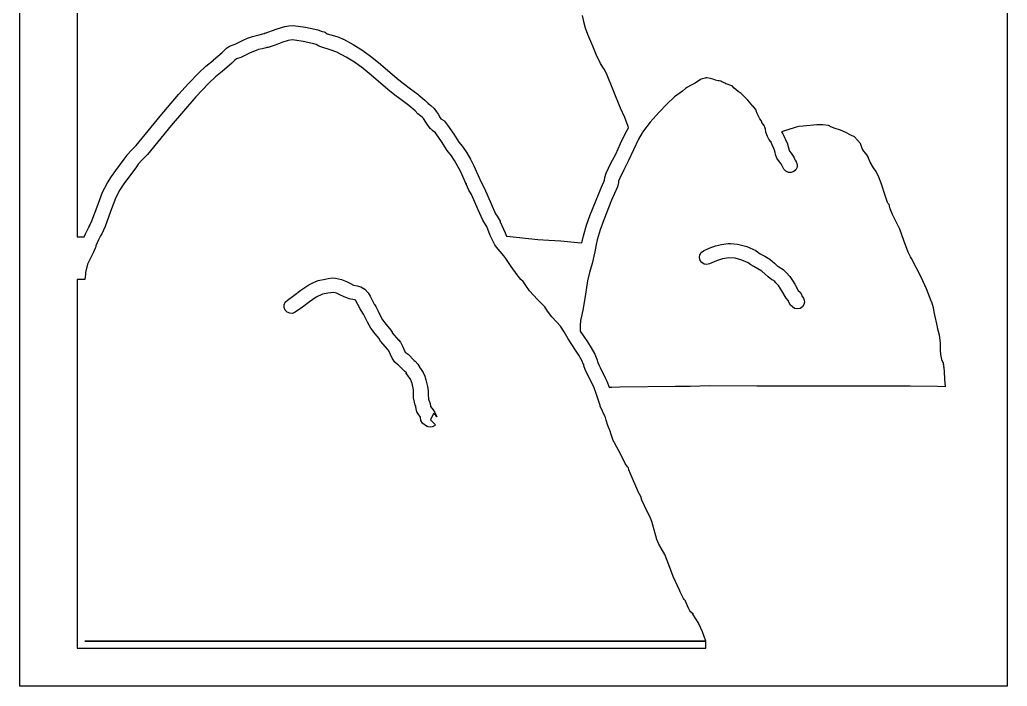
# Model space of a CAD drawing. Extents: x 2 to 598, y 728 to 3498.
# Drawn here: x 2 to 332.5, y 1166.8 to 1389.9 of the extents above; entities that cross this region are included whole.
import ezdxf

# ---------------------------------------------------------------- set-up
doc = ezdxf.new("R2010")
doc.units = 0

msp = doc.modelspace()

# ---------------------------------------------------------------- linework, layer by layer
at = {"layer": 'Calque 1'}
for p, q in [((21.1667, 1601.46), (21.1667, 1317.18)), ((190.75564, 1389.2645), (190.3629, 1391.36)), ((190.75964, 1389.2525), (190.75564, 1389.2645)), ((191.389447, 1387.069266), (190.75964, 1389.2525)), ((80.813143, 1384.57), (82.096263, 1384.8692)), ((82.096263, 1384.8692), (83.337533, 1385.1555)), ((83.337533, 1385.1555), (83.751461, 1385.2515)), ((83.751461, 1385.2515), (83.935676, 1385.299125)), ((83.824841, 1385.2665), (88.108301, 1386.8277)), ((83.935676, 1385.299125), (83.824841, 1385.2665)), ((88.108301, 1386.8277), (90.709385, 1387.652237)), ((90.709385, 1387.652237), (92.081878, 1387.896802)), ((92.081878, 1387.896802), (93.520371, 1387.9382)), ((93.520371, 1387.9382), (97.688773, 1387.413937)), ((97.688773, 1387.413937), (101.796351, 1386.4732)), ((101.796351, 1386.4732), (103.238131, 1386.0215)), ((103.238131, 1386.0215), (103.894931, 1385.8159)), ((103.894931, 1385.8159), (103.895, 1385.82)), ((103.895, 1385.82), (104.33683, 1385.6169)), ((104.33683, 1385.6169), (104.90062, 1385.1755)), ((104.90062, 1385.1755), (107.35164, 1384.4877)), ((192.148474, 1384.9744), (191.389447, 1387.069266)), ((193.80493, 1381.0452), (192.148474, 1384.9744)), ((72.145455, 1381.0064), (73.445099, 1381.55525)), ((73.445099, 1381.55525), (74.143265, 1381.7537)), ((74.143265, 1381.7537), (76.771975, 1383.011262)), ((76.771975, 1383.011262), (78.268291, 1383.709667)), ((78.268291, 1383.709667), (79.926375, 1384.3427)), ((79.926375, 1384.3427), (80.813143, 1384.57)), ((89.73421, 1382.316), (87.436284, 1381.44255)), ((91.848294, 1382.948813), (89.73421, 1382.316)), ((93.25131, 1383.1506), (91.848294, 1382.948813)), ((93.24956, 1383.1353), (93.25131, 1383.1506)), ((96.83125, 1382.6583), (93.24956, 1383.1353)), ((100.43929, 1381.8584), (96.83125, 1382.6583)), ((101.2532, 1381.6077), (100.43929, 1381.8584)), ((101.73689, 1381.262), (101.2532, 1381.6077)), ((107.35164, 1384.4877), (107.357, 1384.49)), ((107.357, 1384.49), (108.769864, 1384.032663)), ((108.769864, 1384.032663), (110.29429, 1383.363)), ((110.29429, 1383.363), (110.299, 1383.36)), ((110.299, 1383.36), (110.3, 1383.36)), ((110.3, 1383.36), (113.5644, 1381.6464)), ((113.5644, 1381.6464), (113.565, 1381.65)), ((113.565, 1381.65), (116.86454, 1379.5984)), ((66.860501, 1376.4336), (69.728031, 1378.9202)), ((69.728031, 1378.9202), (70.665958, 1379.8194)), ((70.665958, 1379.8194), (71.203316, 1380.365575)), ((71.203316, 1380.365575), (72.144938, 1381.0064)), ((72.144938, 1381.0064), (72.145455, 1381.0064)), ((78.858473, 1378.661088), (75.955723, 1377.3148)), ((81.334203, 1379.7529), (78.858473, 1378.661088)), ((81.3335, 1379.75), (81.41928, 1379.784)), ((81.41928, 1379.784), (81.3335, 1379.75)), ((81.3335, 1379.75), (81.3335, 1379.75)), ((81.921764, 1379.9064), (81.334203, 1379.7529)), ((83.177504, 1380.1989), (81.921764, 1379.9064)), ((84.415674, 1380.4836), (83.177504, 1380.1989)), ((84.840454, 1380.5816), (84.415674, 1380.4836)), ((85.13811, 1380.6546), (84.840454, 1380.5816)), ((87.436284, 1381.44255), (85.13811, 1380.6546)), ((102.13738, 1381.0682), (101.73689, 1381.262)), ((103.11613, 1380.6899), (102.13738, 1381.0682)), ((105.92217, 1379.843), (103.11613, 1380.6899)), ((108.10395, 1379.074), (105.92217, 1379.843)), ((111.239196, 1377.423025), (108.10395, 1379.074)), ((116.86454, 1379.5984), (116.865, 1379.59)), ((116.865, 1379.59), (119.858506, 1377.340325)), ((193.81293, 1381.0252), (193.80493, 1381.0452)), ((194.937091, 1378.263125), (193.81293, 1381.0252)), ((196.41742, 1375.2612), (194.937091, 1378.263125)), ((64.330212, 1374.368587), (66.840351, 1376.4156)), ((66.840351, 1376.4156), (66.860501, 1376.4336)), ((72.9895, 1375.4038), (69.76437, 1372.6169)), ((73.957399, 1376.3314), (72.9895, 1375.4038)), ((74.594053, 1376.8492), (73.957399, 1376.3314)), ((75.955723, 1377.3148), (74.594053, 1376.8492)), ((114.07568, 1375.6696), (111.239196, 1377.423025)), ((116.888467, 1373.55363), (114.07568, 1375.6696)), ((119.858506, 1377.340325), (122.73751, 1374.996)), ((122.73751, 1374.996), (122.738, 1375)), ((122.738, 1375), (128.28494, 1370.2328)), ((197.64577, 1373.3502), (196.41742, 1375.2612)), ((58.448566, 1368.57577), (61.921271, 1372.1538)), ((61.921271, 1372.1538), (64.330212, 1374.368587)), ((69.76437, 1372.6169), (67.490648, 1370.757626)), ((119.652289, 1371.301563), (116.888467, 1373.55363)), ((198.38474, 1371.8986), (197.64577, 1373.3502)), ((203.109, 1360.35), (198.38474, 1371.8986)), ((55.16116, 1364.856187), (58.448566, 1368.57577)), ((65.262916, 1368.697527), (60.932336, 1364.142238)), ((67.490648, 1370.757626), (65.262916, 1368.697527)), ((125.15098, 1366.5787), (119.652289, 1371.301563)), ((128.28494, 1370.2328), (128.285, 1370.23)), ((128.285, 1370.23), (130.449505, 1368.516)), ((130.449505, 1368.516), (132.78912, 1366.8194)), ((228.01314, 1368.6798), (226.498553, 1367.856875)), ((228.01514, 1368.6798), (228.01314, 1368.6798)), ((229.85689, 1369.9226), (228.01514, 1368.6798)), ((230.390252, 1370.164412), (229.85689, 1369.9226)), ((231.38806, 1370.3862), (230.390252, 1370.164412)), ((231.6635, 1370.4142), (231.38806, 1370.3862)), ((231.66199, 1370.4127), (231.6635, 1370.4142)), ((231.96739, 1370.4127), (231.66199, 1370.4127)), ((231.97439, 1370.4027), (231.96739, 1370.4127)), ((233.162149, 1370.180987), (231.97439, 1370.4027)), ((234.74218, 1369.7423), (233.162149, 1370.180987)), ((234.76848, 1369.7323), (234.74218, 1369.7423)), ((235.76429, 1369.4687), (234.76848, 1369.7323)), ((236.07228, 1369.4077), (235.76429, 1369.4687)), ((236.57923, 1369.3597), (236.07228, 1369.4077)), ((236.60193, 1369.3497), (236.57923, 1369.3597)), ((236.925893, 1369.102875), (236.60193, 1369.3497)), ((238.27986, 1368.525), (236.925893, 1369.102875)), ((238.35326, 1368.499), (238.18213, 1368.556213)), ((238.18213, 1368.556213), (238.27986, 1368.525)), ((238.30748, 1368.5144), (238.28108, 1368.5244)), ((238.28108, 1368.5244), (238.28118, 1368.5244)), ((238.28118, 1368.5244), (238.30548, 1368.5144)), ((238.30548, 1368.5144), (238.30748, 1368.5144)), ((238.38326, 1368.484), (238.35326, 1368.499)), ((240.348, 1367.82), (238.38326, 1368.484)), ((127.56459, 1364.6462), (125.15098, 1366.5787)), ((132.78912, 1366.8194), (135.20448, 1365.0231)), ((135.20448, 1365.0231), (135.5843, 1364.7032)), ((223.77309, 1365.9823), (221.10659, 1364.0548)), ((224.7999, 1366.9088), (223.77309, 1365.9823)), ((225.5058, 1367.3827), (224.7999, 1366.9088)), ((226.498553, 1367.856875), (225.5058, 1367.3827)), ((240.352, 1367.82), (240.348, 1367.82)), ((240.354, 1367.82), (240.352, 1367.82)), ((240.362, 1367.82), (240.354, 1367.82)), ((240.36688, 1367.8189), (240.356, 1367.82)), ((240.356, 1367.82), (240.362, 1367.82)), ((240.38648, 1367.8089), (240.36688, 1367.8189)), ((240.39248, 1367.7989), (240.38648, 1367.8089)), ((241.06324, 1367.029), (240.39248, 1367.7989)), ((242.486024, 1365.889962), (241.06324, 1367.029)), ((243.44242, 1365.2007), (242.486024, 1365.889962)), ((245.66657, 1362.9992), (243.44242, 1365.2007)), ((49.031071, 1357.5759), (55.16116, 1364.856187)), ((60.932336, 1364.142238), (52.67907, 1354.463)), ((129.96515, 1362.891), (127.56459, 1364.6462)), ((132.257951, 1361.199975), (129.96515, 1362.891)), ((135.5843, 1364.7032), (137.59813, 1363.0088)), ((137.59813, 1363.0088), (138.09681, 1362.4476)), ((138.09681, 1362.4476), (138.54122, 1361.9489)), ((138.54122, 1361.9489), (138.81976, 1361.6941)), ((138.81976, 1361.6941), (138.821, 1361.7)), ((138.821, 1361.7), (139.07214, 1361.609)), ((218.57712, 1361.693562), (216.03196, 1359.0117)), ((221.10659, 1364.0548), (218.57712, 1361.693562)), ((247.3998, 1360.972), (245.66657, 1362.9992)), ((134.34835, 1359.4602), (132.257951, 1361.199975)), ((135.28007, 1358.4112), (134.34835, 1359.4602)), ((136.65105, 1357.2619), (135.28007, 1358.4112)), ((139.07214, 1361.609), (139.072, 1361.61)), ((139.072, 1361.61), (139.59083, 1361.2364)), ((139.59083, 1361.2364), (139.592, 1361.23)), ((139.592, 1361.23), (140.64103, 1360.1587)), ((140.64103, 1360.1587), (141.533178, 1359.068912)), ((141.533178, 1359.068912), (142.10554, 1358.1325)), ((203.10897, 1360.3471), (203.109, 1360.35)), ((204.480977, 1357.162087), (203.10897, 1360.3471)), ((216.01336, 1358.9907), (213.021524, 1355.657062)), ((216.03196, 1359.0117), (216.01336, 1358.9907)), ((247.4078, 1360.962), (247.3998, 1360.972)), ((247.4734, 1360.874), (247.4078, 1360.962)), ((247.41111, 1360.9468), (247.415, 1360.95)), ((247.64934, 1360.6274), (247.41111, 1360.9468)), ((247.415, 1360.95), (247.4734, 1360.874)), ((247.68604, 1360.5904), (247.64934, 1360.6274)), ((247.69044, 1360.5874), (247.67704, 1360.6014)), ((247.67704, 1360.6014), (247.68604, 1360.5904)), ((248.30643, 1359.9089), (247.69044, 1360.5874)), ((248.35193, 1359.8559), (248.30643, 1359.9089)), ((248.37263, 1359.8009), (248.35193, 1359.8559)), ((248.47133, 1359.5802), (248.37263, 1359.8009)), ((248.50703, 1359.3746), (248.47133, 1359.5802)), ((248.76283, 1358.5694), (248.50703, 1359.3746)), ((249.33437, 1357.4222), (248.76283, 1358.5694)), ((40.948871, 1347.8065), (49.031071, 1357.5759)), ((136.92183, 1357.0816), (136.65105, 1357.2619)), ((137.16523, 1356.8299), (136.92183, 1357.0816)), ((137.867, 1355.6), (137.16523, 1356.8299)), ((137.86949, 1355.603), (137.867, 1355.6)), ((138.522922, 1354.584825), (137.86949, 1355.603)), ((142.10554, 1358.1325), (142.527684, 1357.356425)), ((142.527684, 1357.356425), (142.96905, 1356.747)), ((142.96905, 1356.747), (143.11271, 1356.6163)), ((143.11271, 1356.6163), (143.17261, 1356.6033)), ((143.17261, 1356.6033), (143.173, 1356.61)), ((143.173, 1356.61), (143.88665, 1356.2105)), ((143.88665, 1356.2105), (144.12901, 1355.9351)), ((144.12901, 1355.9351), (144.129, 1355.93)), ((144.129, 1355.93), (145.17907, 1354.6675)), ((205.61579, 1354.2167), (204.480977, 1357.162087)), ((213.021524, 1355.657062), (210.46951, 1352.2257)), ((249.34137, 1357.4082), (249.33437, 1357.4222)), ((249.681644, 1356.718225), (249.34137, 1357.4082)), ((250.09274, 1356.2279), (249.681644, 1356.718225)), ((250.38885, 1355.5711), (250.09274, 1356.2279)), ((250.39285, 1355.5611), (250.38885, 1355.5711)), ((250.74994, 1355.0221), (250.39285, 1355.5611)), ((52.67907, 1354.463), (44.70953, 1344.83)), ((139.519, 1353.4), (138.522922, 1354.584825)), ((139.523, 1353.4), (139.519, 1353.4)), ((139.5256, 1353.4012), (139.523, 1353.4)), ((140.126905, 1352.784862), (139.5256, 1353.4012)), ((140.848, 1352.27), (140.126905, 1352.784862)), ((140.85228, 1352.2719), (140.848, 1352.27)), ((140.9825, 1352.2209), (140.85228, 1352.2719)), ((141.41297, 1351.6943), (140.9825, 1352.2209)), ((145.17907, 1354.6675), (145.18, 1354.67)), ((145.18, 1354.67), (147.229301, 1351.632913)), ((203.08485, 1348.460375), (204.82773, 1352.1677)), ((204.82773, 1352.1677), (205.73103, 1353.7129)), ((205.73103, 1353.7129), (205.61579, 1354.2167)), ((210.30005, 1351.9978), (209.10116, 1349.9556)), ((210.30057, 1351.9978), (210.30005, 1351.9978)), ((210.30157, 1351.9978), (210.30057, 1351.9978)), ((210.46951, 1352.2257), (210.30157, 1351.9978)), ((251.17885, 1354.5571), (250.74994, 1355.0221)), ((251.5132, 1353.5669), (251.17885, 1354.5571)), ((251.5172, 1353.5569), (251.5132, 1353.5669)), ((251.5212, 1353.5469), (251.5172, 1353.5569)), ((251.6323, 1353.3443), (251.5212, 1353.5469)), ((251.7243, 1352.2266), (251.6323, 1353.3443)), ((252.23486, 1350.7677), (251.7243, 1352.2266)), ((261.51143, 1353.8711), (256.91326, 1352.4324)), ((256.91326, 1352.4324), (257.15407, 1352.0444)), ((257.15407, 1352.0444), (257.37059, 1351.695)), ((261.53263, 1353.8811), (261.51143, 1353.8711)), ((261.86129, 1353.9835), (261.53263, 1353.8811)), ((261.86329, 1353.9835), (261.86129, 1353.9835)), ((262.69787, 1354.1287), (261.86329, 1353.9835)), ((264.21044, 1354.2455), (262.69787, 1354.1287)), ((268.714653, 1354.694912), (264.21044, 1354.2455)), ((270.819956, 1354.706258), (268.714653, 1354.694912)), ((272.643, 1354.4568), (270.819956, 1354.706258)), ((273.0285, 1354.354), (272.643, 1354.4568)), ((273.26983, 1354.1958), (273.0285, 1354.354)), ((274.57931, 1353.63), (273.26983, 1354.1958)), ((276.660184, 1352.891425), (274.57931, 1353.63)), ((278.43592, 1352.1272), (276.660184, 1352.891425)), ((280.172575, 1351.2999), (278.43592, 1352.1272)), ((143.1064, 1349.1255), (141.41297, 1351.6943)), ((145.04892, 1346.1251), (143.1064, 1349.1255)), ((147.229301, 1351.632913), (148.92344, 1348.9577)), ((148.92344, 1348.9577), (148.924, 1348.96)), ((148.924, 1348.96), (150.15752, 1347.418)), ((201.47496, 1344.9599), (203.08485, 1348.460375)), ((209.10116, 1349.9556), (205.77578, 1342.8025)), ((252.713493, 1349.936388), (252.23486, 1350.7677)), ((252.85704, 1349.852), (252.713493, 1349.936388)), ((253.07977, 1349.5068), (252.85704, 1349.852)), ((253.27821, 1349.1854), (253.07977, 1349.5068)), ((253.365998, 1349.037937), (253.27821, 1349.1854)), ((253.478463, 1348.839825), (253.33611, 1349.0914)), ((253.33611, 1349.0914), (253.365998, 1349.037937)), ((253.47977, 1348.8356), (253.478463, 1348.839825)), ((253.82291, 1347.9958), (253.47977, 1348.8356)), ((257.37059, 1351.695), (257.52407, 1351.4382)), ((257.52407, 1351.4382), (257.9995, 1350.4532)), ((257.9995, 1350.4532), (258.18036, 1350.0114)), ((258.18036, 1350.0114), (258.93432, 1348.3774)), ((281.38045, 1350.6607), (280.172575, 1351.2999)), ((283.34984, 1348.4396), (281.38045, 1350.6607)), ((283.95497, 1346.8154), (283.34984, 1348.4396)), ((37.988871, 1344.6855), (39.615671, 1346.424325)), ((39.615671, 1346.424325), (40.895671, 1347.7505)), ((40.895671, 1347.7505), (40.948871, 1347.8065)), ((146.49741, 1344.3092), (145.04892, 1346.1251)), ((150.15752, 1347.418), (151.59877, 1345.3902)), ((151.59877, 1345.3902), (151.599, 1345.39)), ((151.599, 1345.39), (152.8446, 1343.225888)), ((254.41615, 1346.7551), (253.82291, 1347.9958)), ((254.55568, 1346.2595), (254.41615, 1346.7551)), ((254.80372, 1345.5179), (254.55568, 1346.2595)), ((254.919169, 1344.801913), (254.80372, 1345.5179)), ((258.93432, 1348.3774), (259.11674, 1347.7583)), ((259.11674, 1347.7583), (259.54204, 1346.2897)), ((259.54204, 1346.2897), (259.60504, 1345.9186)), ((259.60504, 1345.9186), (260.158115, 1345.20925)), ((260.158115, 1345.20925), (261.02511, 1343.9239)), ((284.502785, 1345.899062), (283.95497, 1346.8154)), ((285.00245, 1345.2765), (284.502785, 1345.899062)), ((285.49286, 1344.6786), (285.00245, 1345.2765)), ((34.102352, 1339.441912), (36.975011, 1343.21)), ((36.975011, 1343.21), (37.920171, 1344.6135)), ((37.920171, 1344.6135), (37.988871, 1344.6855)), ((42.99491, 1342.9743), (41.64564, 1341.5935)), ((44.70953, 1344.83), (42.99491, 1342.9743)), ((147.52991, 1342.8426), (146.49741, 1344.3092)), ((149.59335, 1338.9897), (147.52991, 1342.8426)), ((152.8446, 1343.225888), (153.93168, 1341.0533)), ((198.30203, 1338.5313), (199.87868, 1341.8686)), ((199.87868, 1341.8686), (201.47496, 1344.9599)), ((205.77578, 1342.8025), (204.160619, 1339.661812)), ((255.38147, 1343.609), (254.919169, 1344.801913)), ((256.230075, 1342.339263), (255.38147, 1343.609)), ((256.7881, 1341.6267), (256.230075, 1342.339263)), ((261.02511, 1343.9239), (261.29486, 1343.3963)), ((261.29486, 1343.3963), (261.55273, 1342.9431)), ((261.55273, 1342.9431), (261.73514, 1342.571)), ((261.73514, 1342.571), (261.79664, 1342.4356)), ((261.79664, 1342.4356), (261.86794, 1342.3466)), ((261.86794, 1342.3466), (262.183591, 1341.464785)), ((286.0551, 1343.766), (285.49286, 1344.6786)), ((286.0784, 1343.6156), (286.0551, 1343.766)), ((286.66079, 1342.1981), (286.0784, 1343.6156)), ((287.772266, 1340.355937), (286.66079, 1342.1981)), ((32.673167, 1337.463148), (34.102352, 1339.441912)), ((40.83277, 1340.361), (37.08002, 1335.3649)), ((41.64564, 1341.5935), (40.83277, 1340.361)), ((151.44543, 1334.8726), (149.59335, 1338.9897)), ((153.93168, 1341.0533), (155.85611, 1336.7647)), ((197.77493, 1337.119), (198.30203, 1338.5313)), ((204.160619, 1339.661812), (202.73772, 1336.6664)), ((256.90024, 1341.3993), (256.7881, 1341.6267)), ((257.13485, 1340.959), (256.90024, 1341.3993)), ((257.22585, 1340.834), (257.13485, 1340.959)), ((257.33592, 1340.5405), (257.22585, 1340.834)), ((257.76845, 1339.8744), (257.33592, 1340.5405)), ((258.408728, 1339.177384), (257.76845, 1339.8744)), ((259.237124, 1338.790925), (258.408728, 1339.177384)), ((260.149869, 1338.741028), (259.237124, 1338.790925)), ((261.04319, 1339.0537), (260.149869, 1338.741028)), ((261.737226, 1339.682626), (261.04319, 1339.0537)), ((262.137689, 1340.529303), (261.737226, 1339.682626)), ((262.183591, 1341.464785), (262.137689, 1340.529303)), ((288.63277, 1339.0639), (287.772266, 1340.355937)), ((289.517791, 1337.188817), (288.63277, 1339.0639)), ((29.729451, 1332.2422), (31.320571, 1335.352)), ((31.320571, 1335.352), (32.673167, 1337.463148)), ((37.08002, 1335.3649), (35.46462, 1332.9191)), ((155.85611, 1336.7647), (155.94451, 1336.5332)), ((155.94451, 1336.5332), (155.94503, 1336.5332)), ((155.94503, 1336.5332), (156.575156, 1335.261112)), ((156.575156, 1335.261112), (157.53925, 1333.4248)), ((196.62823, 1333.6267), (197.50053, 1335.6829)), ((197.50053, 1335.6829), (197.66383, 1336.1641)), ((197.66383, 1336.1641), (197.77493, 1337.119)), ((202.41401, 1335.3818), (202.01714, 1334.0258)), ((202.42301, 1335.852), (202.41401, 1335.3818)), ((202.73772, 1336.6664), (202.42301, 1335.852)), ((290.287184, 1335.147412), (289.517791, 1337.188817)), ((27.86833, 1327.244875), (29.729451, 1332.2422)), ((35.46462, 1332.9191), (34.13602, 1330.3467)), ((151.47251, 1334.8098), (151.38621, 1335.0352)), ((151.38621, 1335.0352), (151.44621, 1334.8698)), ((152.35132, 1332.8882), (151.44543, 1334.8726)), ((151.44621, 1334.8698), (151.47251, 1334.8098)), ((151.44621, 1334.8698), (151.44621, 1334.8698)), ((153.18692, 1331.402), (152.35132, 1332.8882)), ((157.53925, 1333.4248), (159.76599, 1328.2556)), ((195.66963, 1331.4134), (196.62823, 1333.6267)), ((202.01714, 1334.0258), (201.03994, 1331.7055)), ((291.73852, 1330.7549), (290.287184, 1335.147412)), ((34.13602, 1330.3467), (32.42708, 1325.7015)), ((155.41211, 1326.239), (153.18692, 1331.402)), ((192.93285, 1324.6221), (195.66963, 1331.4134)), ((200.09839, 1329.531), (197.437987, 1322.926325)), ((201.03994, 1331.7055), (200.09839, 1329.531)), ((291.74652, 1330.7309), (291.73852, 1330.7549)), ((292.19611, 1329.4199), (291.74652, 1330.7309)), ((292.46741, 1328.715), (292.19611, 1329.4199)), ((292.58523, 1328.4959), (292.46741, 1328.715)), ((26.156031, 1322.5942), (27.86833, 1327.244875)), ((32.42708, 1325.7015), (30.56207, 1320.6981)), ((156.96964, 1322.7937), (155.41211, 1326.239)), ((159.76599, 1328.2556), (159.767, 1328.25)), ((159.767, 1328.25), (161.2558, 1324.9474)), ((292.94852, 1328.0432), (292.58523, 1328.4959)), ((293.33764, 1326.5834), (292.94852, 1328.0432)), ((294.108782, 1324.687583), (293.33764, 1326.5834)), ((25.48992, 1321.095), (26.156031, 1322.5942)), ((157.840966, 1321.319325), (156.96964, 1322.7937)), ((161.2558, 1324.9474), (161.256, 1324.95)), ((161.256, 1324.95), (161.82599, 1324.1521)), ((161.82599, 1324.1521), (161.826, 1324.15)), ((161.826, 1324.15), (162.74274, 1322.4483)), ((162.74274, 1322.4483), (162.83004, 1322.2297)), ((162.83004, 1322.2297), (164.41393, 1318.5199)), ((191.705744, 1321.118438), (192.93085, 1324.6121)), ((192.93085, 1324.6121), (192.93285, 1324.6221)), ((197.437987, 1322.926325), (196.274065, 1319.6112)), ((294.950835, 1322.947137), (294.108782, 1324.687583)), ((296.49455, 1319.7977), (294.950835, 1322.947137)), ((23.99852, 1318.1867), (25.07597, 1320.4977)), ((25.07597, 1320.4977), (25.43202, 1321.017)), ((25.43202, 1321.017), (25.48992, 1321.095)), ((30.56207, 1320.6981), (29.46395, 1318.2399)), ((158.2941, 1320.6554), (157.840966, 1321.319325)), ((159.47594, 1317.6788), (158.2941, 1320.6554)), ((190.64572, 1317.5422), (191.705744, 1321.118438)), ((196.274065, 1319.6112), (195.28628, 1316.2822)), ((297.894515, 1316.062612), (296.49455, 1319.7977)), ((21.1667, 1317.18), (23.5665, 1317.18)), ((23.5665, 1317.18), (23.99852, 1318.1867)), ((28.38546, 1316.2493), (27.50645, 1314.2055)), ((28.97044, 1317.519), (28.38546, 1316.2493)), ((29.25363, 1317.8683), (28.97044, 1317.519)), ((29.46395, 1318.2399), (29.25363, 1317.8683)), ((160.178932, 1316.136663), (159.47594, 1317.6788)), ((161.04949, 1314.555), (160.178932, 1316.136663)), ((164.41393, 1318.5199), (164.92139, 1317.4998)), ((164.92139, 1317.4998), (166.1146, 1317.4008)), ((166.1146, 1317.4008), (175.42152, 1316.3471)), ((175.42152, 1316.3471), (179.112237, 1316.1243)), ((179.112237, 1316.1243), (183.0841, 1315.9321)), ((183.0841, 1315.9321), (188.64346, 1315.2944)), ((190.10486, 1315.1911), (190.63972, 1317.5232)), ((190.63972, 1317.5232), (190.64572, 1317.5422)), ((195.28628, 1316.2822), (194.94677, 1314.6699)), ((299.32952, 1312.0747), (297.894515, 1316.062612)), ((26.88458, 1312.6068), (26.54196, 1311.8689)), ((27.2799, 1313.46), (26.88458, 1312.6068)), ((27.2811, 1313.4627), (27.2799, 1313.46)), ((27.42424, 1313.9087), (27.2811, 1313.4627)), ((27.49194, 1314.1195), (27.42424, 1313.9087)), ((27.49245, 1314.1705), (27.49194, 1314.1195)), ((27.50645, 1314.2055), (27.49245, 1314.1705)), ((161.61121, 1313.8082), (161.04949, 1314.555)), ((161.61221, 1313.8082), (161.61121, 1313.8082)), ((163.96504, 1310.8741), (161.61221, 1313.8082)), ((188.64346, 1315.2944), (190.10486, 1315.1911)), ((194.42573, 1312.1909), (193.58186, 1308.3421)), ((194.94677, 1314.6699), (194.42173, 1312.2369)), ((194.42173, 1312.2369), (194.42573, 1312.1909)), ((230.066603, 1312.003086), (230.81963, 1312.5598)), ((230.81963, 1312.5598), (232.78721, 1313.434352)), ((232.78721, 1313.434352), (234.80424, 1314.174587)), ((234.80424, 1314.174587), (236.896022, 1314.713205)), ((236.896022, 1314.713205), (239.08786, 1314.9829)), ((239.08786, 1314.9829), (239.84492, 1315.0009)), ((239.84488, 1315.001), (242.2096, 1314.8072)), ((239.84492, 1315.0009), (239.84488, 1315.001)), ((242.2096, 1314.8072), (245.380481, 1313.98)), ((245.380481, 1313.98), (248.36168, 1312.6203)), ((248.36168, 1312.6203), (249.065241, 1312.13525)), ((249.065241, 1312.13525), (249.34353, 1311.8389)), ((299.33852, 1312.0517), (299.32952, 1312.0747)), ((26.54196, 1311.8689), (24.67541, 1308.0681)), ((164.69678, 1309.9609), (163.96504, 1310.8741)), ((166.496571, 1307.279863), (164.69678, 1309.9609)), ((229.44517, 1310.27444), (229.583955, 1311.200571)), ((229.67138, 1309.3657), (229.44517, 1310.27444)), ((229.583955, 1311.200571), (230.066603, 1312.003086)), ((230.240106, 1308.601125), (229.67138, 1309.3657)), ((235.146283, 1309.222206), (232.86499, 1308.2175)), ((237.226469, 1309.903175), (235.146283, 1309.222206)), ((239.270097, 1310.204306), (237.226469, 1309.903175)), ((241.44172, 1310.0695), (239.270097, 1310.204306)), ((243.65474, 1309.46935), (241.44172, 1310.0695)), ((245.8089, 1308.5296), (243.65474, 1309.46935)), ((249.34353, 1311.8389), (249.81275, 1311.5676)), ((249.81275, 1311.5676), (251.390786, 1310.770525)), ((251.390786, 1310.770525), (253.07767, 1309.7615)), ((253.07767, 1309.7615), (254.652446, 1308.405663)), ((300.093, 1310.55), (299.33852, 1312.0517)), ((300.095, 1310.55), (300.093, 1310.55)), ((300.09705, 1310.5541), (300.095, 1310.55)), ((300.44483, 1309.9738), (300.09705, 1310.5541)), ((300.44883, 1309.9638), (300.44483, 1309.9738)), ((303.72357, 1303.745), (300.44883, 1309.9638)), ((24.67541, 1308.0681), (23.99225, 1305.3024)), ((168.5136, 1304.493), (166.496571, 1307.279863)), ((193.58186, 1308.3421), (192.694616, 1305.32)), ((231.030421, 1308.130283), (230.240106, 1308.601125)), ((231.939618, 1307.990099), (231.030421, 1308.130283)), ((232.86499, 1308.2175), (231.939618, 1307.990099)), ((246.22696, 1308.157), (245.8089, 1308.5296)), ((246.63986, 1307.8583), (246.22696, 1308.157)), ((247.6739, 1307.2707), (246.63986, 1307.8583)), ((250.374, 1305.7959), (247.6739, 1307.2707)), ((252.44467, 1303.7924), (250.374, 1305.7959)), ((254.652446, 1308.405663), (255.5633, 1307.4402)), ((255.5633, 1307.4402), (255.66407, 1307.3612)), ((255.66407, 1307.3612), (256.05733, 1307.2377)), ((256.05733, 1307.2377), (257.53063, 1306.2568)), ((257.53063, 1306.2568), (258.331325, 1305.502175)), ((258.331325, 1305.502175), (258.57501, 1305.1665)), ((23.75002, 1302.9535), (21.1662, 1302.95)), ((21.1662, 1302.95), (21.1662, 1179.52)), ((23.75402, 1302.9635), (23.75002, 1302.9535)), ((24.012192, 1304.599075), (23.75402, 1302.9635)), ((23.99225, 1305.3024), (24.012192, 1304.599075)), ((100.289973, 1301.950798), (101.910046, 1302.5718)), ((101.910046, 1302.5718), (104.181746, 1303.0829)), ((104.181746, 1303.0829), (105.273996, 1303.310475)), ((105.273996, 1303.310475), (106.630696, 1303.4596)), ((106.63088, 1303.4601), (106.63036, 1303.4596)), ((106.63036, 1303.4596), (107.67784, 1303.4156)), ((106.630696, 1303.4596), (106.63088, 1303.4601)), ((107.67784, 1303.4156), (109.69814, 1302.962752)), ((109.69814, 1302.962752), (111.343346, 1302.268112)), ((111.343346, 1302.268112), (112.664494, 1301.564567)), ((169.710265, 1303.004888), (168.5136, 1304.493)), ((170.49539, 1302.2673), (169.710265, 1303.004888)), ((171.343891, 1300.961575), (170.49539, 1302.2673)), ((191.98609, 1302.513), (191.319166, 1297.999837)), ((192.694616, 1305.32), (191.98609, 1302.513)), ((253.66165, 1302.8591), (252.44467, 1303.7924)), ((254.40476, 1302.592), (253.66165, 1302.8591)), ((254.61973, 1302.4411), (254.40476, 1302.592)), ((254.595951, 1302.410087), (254.545803, 1302.48558)), ((254.545803, 1302.48558), (254.61973, 1302.4411)), ((255.06673, 1301.8912), (254.595951, 1302.410087)), ((258.57501, 1305.1665), (259.6907, 1303.9821)), ((259.6907, 1303.9821), (260.633393, 1302.655358)), ((260.633393, 1302.655358), (261.366647, 1301.403662)), ((305.512267, 1299.786987), (303.72357, 1303.745)), ((93.710412, 1297.582369), (96.087822, 1299.421475)), ((96.087822, 1299.421475), (98.78787, 1301.191919)), ((98.78787, 1301.191919), (100.289973, 1301.950798)), ((112.664494, 1301.564567), (113.71262, 1301.085)), ((113.71262, 1301.085), (114.94614, 1300.8659)), ((114.94614, 1300.8659), (116.137402, 1300.520075)), ((116.137402, 1300.520075), (117.46743, 1299.7145)), ((117.46743, 1299.7145), (118.575538, 1298.517119)), ((172.60793, 1299.1523), (171.343891, 1300.961575)), ((175.332095, 1296.26775), (172.60793, 1299.1523)), ((255.93955, 1300.9874), (255.06673, 1301.8912)), ((257.10284, 1299.105875), (255.93955, 1300.9874)), ((258.53784, 1296.6869), (257.10284, 1299.105875)), ((261.366647, 1301.403662), (262.56339, 1299.3002)), ((262.56339, 1299.3002), (263.1401, 1298.6945)), ((307.19157, 1295.528), (305.512267, 1299.786987)), ((90.876202, 1295.328737), (91.556146, 1295.9965)), ((91.556146, 1295.9965), (93.710412, 1297.582369)), ((101.206561, 1296.986423), (98.992136, 1295.487212)), ((103.373, 1298), (101.206561, 1296.986423)), ((105.16152, 1298.384), (103.373, 1298)), ((107.13298, 1298.647), (105.16152, 1298.384)), ((108.026641, 1298.372864), (107.13298, 1298.647)), ((109.150364, 1297.828212), (108.026641, 1298.372864)), ((110.552785, 1297.157205), (109.150364, 1297.828212)), ((112.28254, 1296.504), (110.552785, 1297.157205)), ((114.07313, 1296.1464), (112.28254, 1296.504)), ((114.32686, 1296.0844), (114.07313, 1296.1464)), ((115.97482, 1293.1538), (114.32686, 1296.0844)), ((118.575538, 1298.517119), (119.30797, 1297.33155)), ((119.30797, 1297.33155), (120.12722, 1295.5618)), ((120.12722, 1295.5618), (120.61763, 1294.7505)), ((177.68255, 1293.8017), (175.332095, 1296.26775)), ((191.319166, 1297.999837), (190.57584, 1293.2004)), ((259.24271, 1295.8161), (258.53784, 1296.6869)), ((259.29021, 1295.6239), (259.24271, 1295.8161)), ((259.987015, 1294.4065), (259.29021, 1295.6239)), ((263.1401, 1298.6945), (263.586965, 1297.93755)), ((263.586965, 1297.93755), (263.80931, 1297.3153)), ((263.80931, 1297.3153), (264.293476, 1296.74283)), ((264.293476, 1296.74283), (264.573136, 1296.065373)), ((264.573136, 1296.065373), (264.635603, 1295.335129)), ((90.502745, 1293.561567), (90.517544, 1294.481486)), ((90.85438, 1292.6758), (90.502745, 1293.561567)), ((90.517544, 1294.481486), (90.876202, 1295.328737)), ((91.522141, 1291.995836), (90.85438, 1292.6758)), ((96.668671, 1293.737895), (94.17511, 1291.974)), ((98.992136, 1295.487212), (96.668671, 1293.737895)), ((116.85281, 1291.7296), (115.97482, 1293.1538)), ((120.61763, 1294.7505), (120.67443, 1294.6855)), ((120.67443, 1294.6855), (120.64443, 1294.7065)), ((120.64443, 1294.7065), (120.75088, 1294.5308)), ((120.75088, 1294.5308), (120.75037, 1294.5978)), ((120.75037, 1294.5978), (120.77777, 1294.5658)), ((120.77777, 1294.5658), (120.98137, 1294.2842)), ((120.98137, 1294.2842), (121.19325, 1293.8935)), ((121.19325, 1293.8935), (121.94721, 1292.354)), ((121.94721, 1292.354), (122.727239, 1290.709512)), ((178.627484, 1292.353575), (177.68255, 1293.8017)), ((180.10101, 1290.4319), (178.627484, 1292.353575)), ((190.57584, 1293.2004), (190.0782, 1291.0977)), ((260.608496, 1293.754684), (259.987015, 1294.4065)), ((261.33815, 1293.2923), (260.608496, 1293.754684)), ((262.274097, 1293.113056), (261.33815, 1293.2923)), ((263.174869, 1293.300107), (262.274097, 1293.113056)), ((263.939791, 1293.811255), (263.174869, 1293.300107)), ((264.46819, 1294.6043), (263.939791, 1293.811255)), ((264.635603, 1295.335129), (264.46819, 1294.6043)), ((307.19357, 1295.528), (307.19157, 1295.528)), ((307.19857, 1295.516), (307.19357, 1295.528)), ((307.19948, 1295.5149), (307.19648, 1295.5269)), ((307.19648, 1295.5269), (307.19948, 1295.5149)), ((307.25077, 1295.3118), (307.19857, 1295.516)), ((307.19948, 1295.5149), (307.19948, 1295.5149)), ((307.785731, 1293.514883), (307.25077, 1295.3118)), ((308.191919, 1291.532537), (307.785731, 1293.514883)), ((92.3694, 1291.637164), (91.522141, 1291.995836)), ((93.289331, 1291.62236), (92.3694, 1291.637164)), ((94.17511, 1291.974), (93.289331, 1291.62236)), ((117.07192, 1291.3963), (116.85281, 1291.7296)), ((117.63519, 1290.2465), (117.07192, 1291.3963)), ((118.388054, 1288.618763), (117.63519, 1290.2465)), ((122.727239, 1290.709512), (123.41327, 1289.471)), ((123.41327, 1289.471), (124.679645, 1287.892312)), ((181.68326, 1288.796375), (180.10101, 1290.4319)), ((189.6653, 1289.2487), (189.554028, 1287.527375)), ((190.0782, 1291.0977), (189.6653, 1289.2487)), ((309.10234, 1287.0968), (308.191919, 1291.532537)), ((119.4821, 1286.7175), (118.388054, 1288.618763)), ((120.991829, 1284.791038), (119.4821, 1286.7175)), ((124.679645, 1287.892312), (126.18932, 1285.9663)), ((126.18932, 1285.9663), (126.6228, 1285.275187)), ((182.96182, 1287.3308), (181.68326, 1288.796375)), ((184.150896, 1285.41485), (182.96182, 1287.3308)), ((189.554028, 1287.527375), (189.54645, 1285.6721)), ((189.54645, 1285.6721), (189.55985, 1285.6491)), ((189.55985, 1285.6491), (192.004345, 1282.045025)), ((309.15764, 1286.8183), (309.10234, 1287.0968)), ((309.774256, 1284.2765), (309.15764, 1286.8183)), ((122.25765, 1283.2128), (120.991829, 1284.791038)), ((122.316626, 1283.043713), (122.25765, 1283.2128)), ((122.78526, 1282.3131), (122.316626, 1283.043713)), ((126.6228, 1285.275187), (126.65545, 1285.1519)), ((126.65545, 1285.1519), (128.76953, 1282.6585)), ((128.76953, 1282.6585), (128.69687, 1282.777089)), ((128.69687, 1282.777089), (128.805772, 1282.715012)), ((128.805772, 1282.715012), (129.43822, 1281.9511)), ((185.49448, 1283.1062), (184.150896, 1285.41485)), ((188.01215, 1279.3535), (185.49448, 1283.1062)), ((310.20719, 1281.753), (309.774256, 1284.2765)), ((125.14481, 1279.5122), (122.78526, 1282.3131)), ((125.55719, 1279.0549), (125.14481, 1279.5122)), ((126.11736, 1277.794), (125.55719, 1279.0549)), ((129.43822, 1281.9511), (130.137802, 1280.671162)), ((130.137802, 1280.671162), (130.57097, 1279.5848)), ((130.57097, 1279.5848), (131.00402, 1278.6743)), ((189.155736, 1277.591925), (188.01215, 1279.3535)), ((192.004345, 1282.045025), (193.273857, 1280.07)), ((193.273857, 1280.07), (194.4381, 1277.9209)), ((310.170459, 1279.285163), (310.20919, 1281.654)), ((310.235058, 1277.81678), (310.170459, 1279.285163)), ((310.20919, 1281.654), (310.20719, 1281.753)), ((126.632055, 1276.594), (126.11736, 1277.794)), ((127.5798, 1275.2551), (126.632055, 1276.594)), ((131.00402, 1278.6743), (131.9559, 1277.911)), ((131.9559, 1277.911), (133.94803, 1275.8605)), ((133.94803, 1275.8605), (134.30718, 1275.5866)), ((190.10712, 1275.8617), (189.155736, 1277.591925)), ((190.70501, 1274.5455), (190.10712, 1275.8617)), ((194.4381, 1277.9209), (195.17656, 1276.2791)), ((195.17656, 1276.2791), (195.46181, 1275.2177)), ((310.60038, 1276.1556), (310.235058, 1277.81678)), ((310.60938, 1276.0696), (310.60038, 1276.1556)), ((310.61338, 1276.0596), (310.60938, 1276.0696)), ((310.94204, 1275.2565), (310.61338, 1276.0596)), ((128.468274, 1274.474863), (127.5798, 1275.2551)), ((128.63754, 1274.398989), (128.468274, 1274.474863)), ((130.7362, 1272.2925), (128.58646, 1274.4924)), ((128.58646, 1274.4924), (128.63754, 1274.398989)), ((134.30718, 1275.5866), (135.27197, 1274.581)), ((135.27197, 1274.581), (135.954275, 1273.49)), ((135.964149, 1273.3408), (135.81251, 1273.4958)), ((135.81251, 1273.4958), (136.13394, 1273.1087)), ((135.954275, 1273.49), (135.964149, 1273.3408)), ((136.13394, 1273.1087), (137.02277, 1271.8607)), ((190.71981, 1274.5122), (190.69961, 1274.6337)), ((190.69961, 1274.6337), (190.71981, 1274.5122)), ((190.71891, 1274.5155), (190.70501, 1274.5455)), ((190.88531, 1273.7729), (190.71891, 1274.5155)), ((190.71981, 1274.5122), (190.71981, 1274.5122)), ((191.48372, 1272.2862), (190.88531, 1273.7729)), ((195.46181, 1275.2177), (195.87212, 1274.2214)), ((195.87212, 1274.2214), (196.24368, 1273.4783)), ((196.24368, 1273.4783), (198.09214, 1269.7834)), ((311.064, 1275.07), (310.94204, 1275.2565)), ((311.0644, 1275.1434), (311.064, 1275.07)), ((311.1305, 1275.009), (311.0644, 1275.1434)), ((311.1355, 1274.962), (311.1305, 1275.009)), ((311.1415, 1274.952), (311.1355, 1274.962)), ((311.2046, 1274.5344), (311.1415, 1274.952)), ((311.36584, 1273.4504), (311.1767, 1274.5614)), ((311.1767, 1274.5614), (311.2046, 1274.5344)), ((311.36584, 1273.2984), (311.313479, 1273.648112)), ((311.313479, 1273.648112), (311.36584, 1273.4504)), ((311.44494, 1272.3197), (311.36584, 1273.2984)), ((131.38112, 1271.782), (130.7362, 1272.2925)), ((131.269829, 1271.764625), (131.287611, 1271.843322)), ((131.85448, 1270.78), (131.269829, 1271.764625)), ((131.287611, 1271.843322), (131.48344, 1271.6337)), ((131.48344, 1271.6337), (131.337979, 1271.8217)), ((131.337979, 1271.8217), (131.38112, 1271.782)), ((131.855, 1270.78), (131.85448, 1270.78)), ((132.70146, 1269.7537), (131.855, 1270.78)), ((132.72476, 1269.7367), (132.70146, 1269.7537)), ((132.79816, 1269.5822), (132.72476, 1269.7367)), ((132.72488, 1269.7371), (132.72488, 1269.7371)), ((132.72488, 1269.7371), (132.72488, 1269.7371)), ((133.27823, 1268.113), (132.79816, 1269.5822)), ((137.02277, 1271.8607), (137.565512, 1270.585337)), ((137.565512, 1270.585337), (137.92143, 1269.3306)), ((137.92143, 1269.3306), (138.44697, 1267.139)), ((194.12336, 1267.0075), (191.48372, 1272.2862)), ((198.09214, 1269.7834), (198.50607, 1268.9555)), ((311.65837, 1269.4625), (311.44494, 1272.3197)), ((311.85939, 1267.1541), (311.65837, 1269.4625)), ((133.77691, 1266.0274), (133.27823, 1268.113)), ((133.782704, 1264.576712), (133.77691, 1266.0274)), ((138.44697, 1267.139), (138.681409, 1265.696603)), ((195.103374, 1264.15615), (194.12336, 1267.0075)), ((198.50607, 1268.9555), (198.52567, 1268.8995)), ((198.52567, 1268.8995), (199.26103, 1266.9694)), ((199.26103, 1266.9694), (200.10387, 1266.9694)), ((200.10387, 1266.9694), (202.82567, 1267.0484)), ((202.82567, 1267.0484), (221.51757, 1267.2277)), ((221.51757, 1267.2277), (226.42269, 1267.3007)), ((226.42269, 1267.3007), (232.8869, 1267.4428)), ((232.8869, 1267.4428), (248.7309, 1267.3275)), ((248.7309, 1267.3275), (269.0444, 1267.4115)), ((269.0444, 1267.4115), (299.9552, 1267.3225)), ((299.9552, 1267.3225), (309.09831, 1267.2171)), ((309.09831, 1267.2171), (309.12571, 1267.2171)), ((309.12571, 1267.2171), (311.85939, 1267.1541)), ((133.835749, 1263.344514), (133.782704, 1264.576712)), ((134.05906, 1261.8871), (133.835749, 1263.344514)), ((138.681409, 1265.696603), (138.731696, 1264.476525)), ((138.731696, 1264.476525), (138.74463, 1262.9284)), ((138.74463, 1262.9284), (138.87899, 1262.5548)), ((138.87899, 1262.5548), (139.31669, 1261.3983)), ((196.20023, 1260.7867), (195.103374, 1264.15615)), ((134.37325, 1260.9037), (134.05906, 1261.8871)), ((134.42495, 1260.7626), (134.37325, 1260.9037)), ((134.54639, 1260.4675), (134.42495, 1260.7626)), ((134.6699, 1259.6273), (134.54639, 1260.4675)), ((134.932527, 1258.71288), (134.6699, 1259.6273)), ((139.31669, 1261.3983), (139.47017, 1260.4382)), ((139.47017, 1260.4382), (140.31714, 1259.2847)), ((140.31714, 1259.2847), (140.960159, 1258.45205)), ((196.3072, 1260.459), (196.20023, 1260.7867)), ((196.3785, 1260.2993), (196.3072, 1260.459)), ((197.81924, 1257.1667), (196.3785, 1260.2993)), ((135.289391, 1257.965362), (134.932527, 1258.71288)), ((136.11271, 1256.8414), (135.289391, 1257.965362)), ((136.218021, 1255.765885), (136.11271, 1256.8414)), ((140.43962, 1258.0858), (139.42573, 1255.9583)), ((139.42573, 1255.9583), (141.13777, 1254.2763)), ((141.24784, 1257.4719), (140.43962, 1258.0858)), ((140.960159, 1258.45205), (141.30103, 1257.795988)), ((141.54911, 1256.9552), (141.24784, 1257.4719)), ((141.30103, 1257.795988), (141.54911, 1256.9552)), ((198.04662, 1256.7233), (197.81924, 1257.1667)), ((198.256277, 1255.904913), (198.04662, 1256.7233)), ((198.79799, 1254.0501), (198.256277, 1255.904913)), ((136.7845, 1254.8456), (136.218021, 1255.765885)), ((137.478584, 1254.3074), (136.7845, 1254.8456)), ((138.39319, 1253.792), (137.478584, 1254.3074)), ((138.41179, 1253.782), (138.39319, 1253.792)), ((138.42269, 1253.806), (138.41179, 1253.782)), ((138.69812, 1253.6654), (138.42269, 1253.806)), ((139.54355, 1253.56), (138.69812, 1253.6654)), ((139.98021, 1253.623), (139.54355, 1253.56)), ((140.31973, 1253.731), (139.98021, 1253.623)), ((140.49026, 1253.807), (140.31973, 1253.731)), ((140.81634, 1254.0024), (140.49026, 1253.807)), ((141.13777, 1254.2763), (140.81634, 1254.0024)), ((199.61241, 1252.2172), (198.79799, 1254.0501)), ((199.929976, 1251.042563), (199.61241, 1252.2172)), ((200.47024, 1249.3775), (199.929976, 1251.042563)), ((200.98959, 1248.3466), (200.47024, 1249.3775)), ((200.99559, 1248.3356), (200.98959, 1248.3466)), ((201.779, 1246.884), (200.99559, 1248.3356)), ((201.785, 1246.873), (201.779, 1246.884)), ((203.01594, 1244.6044), (201.785, 1246.873)), ((203.02194, 1244.5934), (203.01594, 1244.6044)), ((204.596, 1241.39), (203.02194, 1244.5934)), ((204.59638, 1241.3869), (204.596, 1241.39)), ((204.60138, 1241.3769), (204.59638, 1241.3869)), ((205.377884, 1240.252087), (204.60138, 1241.3769)), ((205.70261, 1239.9186), (205.377884, 1240.252087)), ((205.893741, 1239.290237), (205.70261, 1239.9186)), ((206.42763, 1237.8929), (205.893741, 1239.290237)), ((208.83885, 1232.2322), (206.42763, 1237.8929)), ((208.84485, 1232.2212), (208.83885, 1232.2322)), ((208.87795, 1232.1532), (208.84485, 1232.2212)), ((208.88395, 1232.1432), (208.87795, 1232.1532)), ((209.84461, 1230.2767), (208.88395, 1232.1432)), ((210.20015, 1229.0659), (209.84461, 1230.2767)), ((212.019255, 1225.294812), (210.20015, 1229.0659)), ((212.868183, 1223.602127), (212.019255, 1225.294812)), ((213.55033, 1221.9687), (212.868183, 1223.602127)), ((214.275749, 1219.201925), (213.55033, 1221.9687)), ((215.20036, 1215.9313), (214.275749, 1219.201925)), ((215.20636, 1215.9203), (215.20036, 1215.9313)), ((215.879558, 1214.382405), (215.20636, 1215.9203)), ((216.616181, 1213.067437), (215.879558, 1214.382405)), ((217.85891, 1210.9366), (216.616181, 1213.067437)), ((219.242996, 1207.412675), (217.85891, 1210.9366)), ((220.68871, 1203.5427), (219.242996, 1207.412675)), ((222.96351, 1198.7937), (220.68871, 1203.5427)), ((222.96402, 1198.7937), (222.96351, 1198.7937)), ((223.077883, 1198.379187), (222.96402, 1198.7937)), ((223.549, 1197.31), (223.077883, 1198.379187)), ((223.554, 1197.3), (223.549, 1197.31)), ((223.55536, 1197.3052), (223.554, 1197.3)), ((224.16669, 1196.2221), (223.55536, 1197.3052)), ((224.337946, 1195.889688), (224.16669, 1196.2221)), ((224.83642, 1195.3415), (224.337946, 1195.889688)), ((224.85712, 1195.3235), (224.83642, 1195.3415)), ((225.79091, 1192.9702), (224.85712, 1195.3235)), ((225.79691, 1192.9592), (225.79091, 1192.9702)), ((226.31264, 1191.9949), (225.79691, 1192.9592)), ((226.31864, 1191.9839), (226.31264, 1191.9949)), ((227.116, 1191.17), (226.31864, 1191.9839)), ((227.30064, 1190.9061), (227.095916, 1191.16665)), ((227.095916, 1191.16665), (227.11719, 1191.1536)), ((227.370736, 1190.99685), (227.11246, 1191.1711)), ((227.11246, 1191.1711), (227.11746, 1191.1611)), ((227.122, 1191.16), (227.116, 1191.17)), ((227.11711, 1191.1649), (227.41632, 1190.9561)), ((227.11746, 1191.1611), (227.11711, 1191.1649)), ((227.11719, 1191.1536), (227.122, 1191.16)), ((229.28037, 1187.7797), (227.30064, 1190.9061)), ((227.461481, 1190.939069), (227.370736, 1190.99685)), ((227.41632, 1190.9561), (227.461481, 1190.939069)), ((229.29537, 1187.7457), (229.28037, 1187.7797)), ((230.515984, 1185.067237), (229.29537, 1187.7457)), ((231.642, 1181.93), (230.515984, 1185.067237)), ((23.7541, 1181.92), (23.7541, 1181.93)), ((23.7541, 1181.93), (231.642, 1181.93)), ((231.642, 1181.92), (23.7541, 1181.92)), ((231.642, 1179.52), (231.642, 1181.92)), ((21.1662, 1179.52), (231.642, 1179.52))]:
    msp.add_line(p, q, dxfattribs=at)
at = {"layer": 'Layer 1'}
for p, q in [((1.99988, 1166.8), (1.99988, 1637.41)), ((332.496, 1637.41), (332.496, 1204.09)), ((332.496, 1204.09), (332.496, 1166.8)), ((277.34, 1166.8), (1.99988, 1166.8)), ((279.34, 1166.8), (277.34, 1166.8)), ((332.496, 1166.8), (279.34, 1166.8))]:
    msp.add_line(p, q, dxfattribs=at)

doc.saveas('drawing.dxf')
